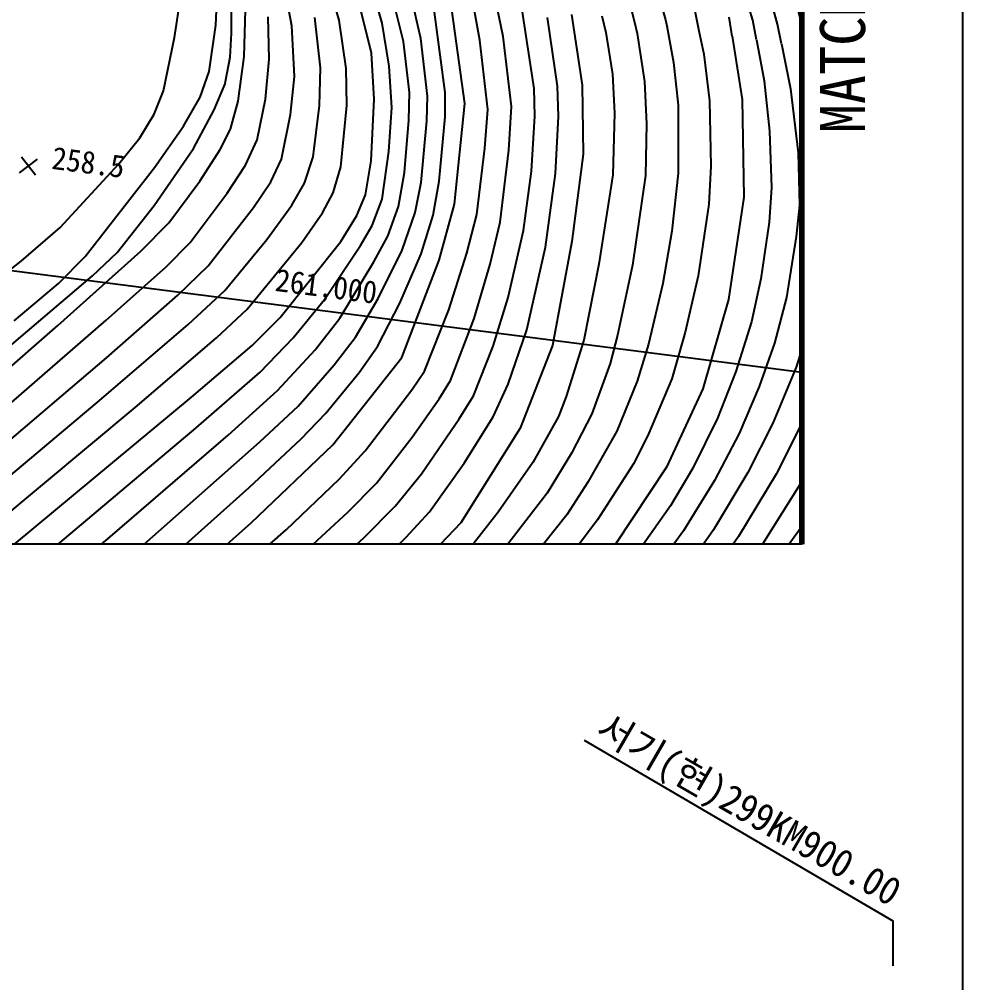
# Model space of a CAD drawing. Header units: millimetres. Extents: x 17638 to 18434, y 1103 to 1809.
# Drawn here: x 18350.2 to 18433.9, y 1363.4 to 1448.9 of the extents above; entities that cross this region are included whole.
import ezdxf
from ezdxf.enums import TextEntityAlignment as Align
from ezdxf.xclip import XClip

# ---------------------------------------------------------------- set-up
doc = ezdxf.new("R2010")
doc.units = ezdxf.units.MM
doc.header["$LTSCALE"] = 10
doc.header["$MEASUREMENT"] = 0
doc.header["$XCLIPFRAME"] = 2
doc.linetypes.add('A-CENTR01', pattern=[2, 1.25, -0.25, 0.25, -0.25])
for name, color, linetype in [('TN-MACL', 6, 'A-CENTR01'), ('TZ-BASE', 253, 'Continuous'), ('TZ-LEAL', 1, 'Continuous'), ('TZ-LEAT', 3, 'Continuous')]:
    doc.layers.add(name, color=color, linetype=linetype)
doc.layers.add('TX-PAPR', color=2, linetype='Continuous', plot=False)
doc.styles.add('HANA', font='GulimChe.ttf')
doc.styles.add('굴림체', font='GulimChe.ttf')

# ---------------------------------------------------------------- blocks, each defined once
blk = doc.blocks.new('JD-CDFDG5GDCH4')
at = {"layer": 'TZ-BASE'}
for p, q in [((280, -5.761, -393.01), (700, -59.731, -393.01)), ((695.646, -28.511, -159.01), (694.038, -23.046, -159.01)), ((654.76, -29.017, -140.01), (653.719, -23.684, -140.01)), ((658.938, -28.521, -142.01), (657.762, -24.312, -142.01)), ((686.792, -24.435, -156.01), (687.917, -28.468, -156.01)), ((697.863, -28.874, -160.01), (696.66, -24.455, -160.01)), ((644.333, -30.048, -135.01), (645.051, -25.277, -135.01)), ((662.775, -28.77, -144.01), (661.67, -24.919, -144.01)), ((664.664, -30.399, -145.01), (663.351, -25.18, -145.01)), ((666.19, -30.139, -146.01), (665.137, -25.458, -146.01)), ((684.357, -25.525, -155.01), (685.123, -28.564, -155.01)), ((648.005, -28.964, -136.01), (648.133, -25.901, -136.01)), ((649.393, -29.673, -137.01), (649.377, -26.355, -137.01)), ((671.433, -30.273, -149.01), (670.7, -26.322, -149.01)), ((661.808, -31.435, -143.01), (660.784, -27.255, -143.01)), ((670.101, -35.891, -148.01), (668.838, -26.673, -148.01)), ((673.492, -29.966, -150.01), (672.818, -26.652, -150.01)), ((676.253, -34.579, -151.01), (675.13, -27.214, -151.01)), ((700.503, -30.954, -161.01), (699.449, -26.636, -161.01)), ((650.518, -31.723, -138.01), (650.639, -27.596, -138.01)), ((668.358, -34.921, -147.01), (667.401, -27.798, -147.01)), ((679.554, -28.019, -153.01), (680.502, -34.263, -153.01)), ((682.248, -28.117, -154.01), (682.615, -29.615, -154.01)), ((690.469, -27.522, -157.01), (690.87, -29.457, -157.01)), ((647.395, -33.06, -136.01), (648.005, -28.964, -136.01)), ((652.724, -31.961, -139.01), (652.643, -28.218, -139.01)), ((654.975, -33.508, -140.01), (654.76, -29.017, -140.01)), ((657.283, -32.74, -141.01), (656.781, -28.265, -141.01)), ((659.576, -32.801, -142.01), (658.938, -28.521, -142.01)), ((663.395, -32.602, -144.01), (662.775, -28.77, -144.01)), ((678.337, -34.374, -152.01), (677.426, -28.283, -152.01)), ((685.123, -28.564, -155.01), (685.408, -29.69, -155.01)), ((687.917, -28.468, -156.01), (688.02, -29.014, -156.01)), ((688.02, -29.014, -156.01), (688.634, -32.27, -156.01)), ((693.824, -29.916, -158.01), (693.558, -28.249, -158.01)), ((695.974, -30.25, -159.01), (695.646, -28.511, -159.01)), ((698.207, -30.597, -160.01), (697.863, -28.874, -160.01)), ((649.268, -31.794, -137.01), (649.393, -29.673, -137.01)), ((682.615, -29.615, -154.01), (683.218, -33.299, -154.01)), ((685.408, -29.69, -155.01), (686.059, -33.939, -155.01)), ((690.87, -29.457, -157.01), (691.3, -31.53, -157.01)), ((693.824, -29.916, -158.01), (694.725, -35.557, -158.01)), ((643.363, -34.787, -135.01), (644.333, -30.048, -135.01)), ((665.185, -34.921, -145.01), (664.664, -30.399, -145.01)), ((666.793, -35.244, -146.01), (666.19, -30.139, -146.01)), ((672.132, -36.444, -149.01), (671.433, -30.273, -149.01)), ((674.237, -36.164, -150.01), (673.492, -29.966, -150.01)), ((695.974, -30.25, -159.01), (696.658, -33.883, -159.01)), ((698.207, -30.597, -160.01), (699.008, -34.612, -160.01)), ((662.06, -35.514, -143.01), (661.808, -31.435, -143.01)), ((691.3, -31.53, -157.01), (691.829, -35.659, -157.01)), ((648.872, -33.937, -137.01), (649.268, -31.794, -137.01)), ((649.994, -35.693, -138.01), (650.518, -31.723, -138.01)), ((652.419, -35.503, -139.01), (652.724, -31.961, -139.01)), ((688.634, -32.27, -156.01), (689.03, -36.053, -156.01)), ((646.605, -35.342, -136.01), (647.395, -33.06, -136.01)), ((657.199, -36.067, -141.01), (657.283, -32.74, -141.01)), ((659.619, -36.079, -142.01), (659.576, -32.801, -142.01)), ((663.612, -36.248, -144.01), (663.395, -32.602, -144.01)), ((683.218, -33.299, -154.01), (683.392, -36.772, -154.01)), ((647.858, -36.464, -137.01), (648.82, -34.143, -137.01)), ((648.82, -34.143, -137.01), (648.872, -33.937, -137.01)), ((654.64, -36.884, -140.01), (654.975, -33.508, -140.01)), ((686.059, -33.939, -155.01), (686.23, -37.699, -155.01)), ((696.658, -33.883, -159.01), (697.129, -38.36, -159.01)), ((642.536, -36.854, -135.01), (643.363, -34.787, -135.01)), ((665.141, -37.373, -145.01), (665.185, -34.921, -145.01)), ((668.342, -37.071, -147.01), (668.358, -34.921, -147.01)), ((676.317, -37.031, -151.01), (676.253, -34.579, -151.01)), ((678.427, -37.055, -152.01), (678.337, -34.374, -152.01)), ((680.502, -34.263, -153.01), (680.588, -40.397, -153.01)), ((699.008, -34.612, -160.01), (699.69, -40.287, -160.01)), ((645.119, -37.913, -136.01), (646.605, -35.342, -136.01)), ((649.288, -38.187, -138.01), (649.994, -35.693, -138.01)), ((651.666, -39.137, -139.01), (652.419, -35.503, -139.01)), ((661.78, -41.002, -143.01), (662.06, -35.514, -143.01)), ((666.727, -37.447, -146.01), (666.793, -35.244, -146.01)), ((669.197, -44.83, -148.01), (670.101, -35.891, -148.01)), ((691.829, -35.659, -157.01), (691.94, -41.473, -157.01)), ((694.725, -35.557, -158.01), (694.876, -44.209, -158.01)), ((646.011, -39.882, -137.01), (647.858, -36.464, -137.01)), ((656.63, -40.63, -141.01), (657.199, -36.067, -141.01)), ((659.083, -41.524, -142.01), (659.619, -36.079, -142.01)), ((663.355, -40.163, -144.01), (663.612, -36.248, -144.01)), ((671.862, -39.871, -149.01), (672.132, -36.444, -149.01)), ((674.007, -40.055, -150.01), (674.237, -36.164, -150.01)), ((689.03, -36.053, -156.01), (689.045, -42.092, -156.01)), ((641.263, -38.946, -135.01), (642.536, -36.854, -135.01)), ((653.819, -40.852, -140.01), (654.64, -36.884, -140.01)), ((664.75, -42.024, -145.01), (665.141, -37.373, -145.01)), ((666.227, -42.91, -146.01), (666.727, -37.447, -146.01)), ((667.822, -42.782, -147.01), (668.342, -37.071, -147.01)), ((676.002, -41.897, -151.01), (676.317, -37.031, -151.01)), ((678.149, -42.126, -152.01), (678.427, -37.055, -152.01)), ((683.392, -36.772, -154.01), (683.243, -42.228, -154.01)), ((642.547, -41.59, -136.01), (645.119, -37.913, -136.01)), ((648.371, -39.985, -138.01), (649.288, -38.187, -138.01)), ((686.23, -37.699, -155.01), (686.142, -42.298, -155.01)), ((697.129, -38.36, -159.01), (697.328, -43.349, -159.01)), ((639.391, -41.269, -135.01), (641.263, -38.946, -135.01)), ((650.648, -41.372, -139.01), (651.666, -39.137, -139.01)), ((642.533, -44.954, -137.01), (646.011, -39.882, -137.01)), ((646.572, -42.784, -138.01), (648.371, -39.985, -138.01)), ((662.773, -44.381, -144.01), (663.355, -40.163, -144.01)), ((671.177, -45.746, -149.01), (671.862, -39.871, -149.01)), ((673.248, -46.44, -150.01), (674.007, -40.055, -150.01)), ((630.579, -42.048, -134.464), (632.162, -40.826, -134.464)), ((630.759, -40.646, -134.464), (631.981, -42.228, -134.464)), ((652.878, -42.863, -140.01), (653.819, -40.852, -140.01)), ((655.86, -42.973, -141.01), (656.63, -40.63, -141.01)), ((661.286, -43.997, -143.01), (661.78, -41.002, -143.01)), ((680.588, -40.397, -153.01), (679.593, -48.141, -153.01)), ((699.69, -40.287, -160.01), (699.792, -44.934, -160.01)), ((634.174, -46.894, -135.01), (639.391, -41.269, -135.01)), ((636.405, -49.479, -136.01), (642.547, -41.59, -136.01)), ((649.002, -43.844, -139.01), (650.648, -41.372, -139.01)), ((658.415, -43.826, -142.01), (659.083, -41.524, -142.01)), ((691.94, -41.473, -157.01), (691.766, -44.832, -157.01)), ((664.221, -45.032, -145.01), (664.75, -42.024, -145.01)), ((675.317, -47.182, -151.01), (676.002, -41.897, -151.01)), ((677.258, -48.636, -152.01), (678.149, -42.126, -152.01)), ((683.243, -42.228, -154.01), (681.985, -50.158, -154.01)), ((686.142, -42.298, -155.01), (684.97, -50.256, -155.01)), ((689.045, -42.092, -156.01), (688.457, -47.22, -156.01)), ((643.817, -46.482, -138.01), (646.572, -42.784, -138.01)), ((651.333, -45.134, -140.01), (652.878, -42.863, -140.01)), ((654.735, -44.929, -141.01), (655.86, -42.973, -141.01)), ((665.703, -45.586, -146.01), (666.227, -42.91, -146.01)), ((667.284, -45.816, -147.01), (667.822, -42.782, -147.01)), ((697.328, -43.349, -159.01), (697.109, -46.419, -159.01)), ((645.71, -48.226, -139.01), (649.002, -43.844, -139.01)), ((657.481, -45.608, -142.01), (658.415, -43.826, -142.01)), ((660.503, -45.847, -143.01), (661.286, -43.997, -143.01)), ((661.887, -46.714, -144.01), (662.773, -44.381, -144.01)), ((694.876, -44.209, -158.01), (693.498, -53.296, -158.01)), ((639.246, -49.124, -137.01), (642.533, -44.954, -137.01)), ((647.32, -50.293, -140.01), (651.333, -45.134, -140.01)), ((652.514, -47.954, -141.01), (654.735, -44.929, -141.01)), ((663.269, -47.659, -145.01), (664.221, -45.032, -145.01)), ((667.825, -49.794, -148.01), (669.197, -44.83, -148.01)), ((691.766, -44.832, -157.01), (690.814, -51.181, -157.01)), ((699.792, -44.934, -160.01), (699.511, -47.69, -160.01)), ((655.627, -48.233, -142.01), (657.481, -45.608, -142.01)), ((659.09, -48.153, -143.01), (660.503, -45.847, -143.01)), ((664.532, -48.915, -146.01), (665.703, -45.586, -146.01)), ((666.227, -49.23, -147.01), (667.284, -45.816, -147.01)), ((670.285, -49.187, -149.01), (671.177, -45.746, -149.01)), ((630.727, -49.891, -135.01), (634.174, -46.894, -135.01)), ((641.339, -49.01, -138.01), (643.817, -46.482, -138.01)), ((660.842, -48.515, -144.01), (661.887, -46.714, -144.01)), ((672.353, -50.146, -150.01), (673.248, -46.44, -150.01)), ((697.109, -46.419, -159.01), (696.362, -51.466, -159.01)), ((662.033, -49.962, -145.01), (663.269, -47.659, -145.01)), ((673.95, -53.114, -151.01), (675.317, -47.182, -151.01)), ((688.457, -47.22, -156.01), (687.676, -51.877, -156.01)), ((699.511, -47.69, -160.01), (698.656, -53.126, -160.01)), ((643.581, -50.385, -139.01), (645.71, -48.226, -139.01)), ((648.795, -52.479, -141.01), (652.514, -47.954, -141.01)), ((650.792, -54.136, -142.01), (655.627, -48.233, -142.01)), ((653.699, -54.88, -143.01), (659.09, -48.153, -143.01)), ((657.635, -53.278, -144.01), (660.842, -48.515, -144.01)), ((675.601, -55.989, -152.01), (677.258, -48.636, -152.01)), ((679.593, -48.141, -153.01), (677.883, -57.367, -153.01)), ((633.981, -55.594, -138.01), (641.339, -49.01, -138.01)), ((634.039, -51.875, -136.01), (636.405, -49.479, -136.01)), ((637.045, -51.192, -137.01), (639.246, -49.124, -137.01)), ((662.402, -53.2, -146.01), (664.532, -48.915, -146.01)), ((664.318, -53.627, -147.01), (666.227, -49.23, -147.01)), ((668.683, -54.205, -149.01), (670.285, -49.187, -149.01)), ((624.51, -54.74, -135.01), (630.727, -49.891, -135.01)), ((638.276, -55.133, -139.01), (643.581, -50.385, -139.01)), ((644.627, -52.909, -140.01), (647.32, -50.293, -140.01)), ((659.009, -54.934, -145.01), (662.033, -49.962, -145.01)), ((664.513, -58.423, -148.01), (667.825, -49.794, -148.01)), ((670.932, -54.992, -150.01), (672.353, -50.146, -150.01)), ((681.985, -50.158, -154.01), (680.654, -56.889, -154.01)), ((684.97, -50.256, -155.01), (683.657, -56.459, -155.01)), ((622.603, -63.481, -137.01), (637.045, -51.192, -137.01)), ((690.814, -51.181, -157.01), (689.644, -56.192, -157.01)), ((630.091, -55.186, -136.01), (634.039, -51.875, -136.01)), ((687.676, -51.877, -156.01), (686.395, -57.263, -156.01)), ((696.362, -51.466, -159.01), (695.532, -55.281, -159.01)), ((638.284, -58.46, -140.01), (644.627, -52.909, -140.01)), ((645.543, -55.51, -141.01), (648.795, -52.479, -141.01)), ((654.856, -56.705, -144.01), (657.635, -53.278, -144.01)), ((660.391, -56.622, -146.01), (662.402, -53.2, -146.01)), ((662.339, -57.464, -147.01), (664.318, -53.627, -147.01)), ((672.619, -57.439, -151.01), (673.95, -53.114, -151.01)), ((693.498, -53.296, -158.01), (691.217, -61.214, -158.01)), ((698.656, -53.126, -160.01), (697.594, -57.18, -160.01)), ((648.066, -56.7, -142.01), (650.792, -54.136, -142.01)), ((666.528, -59.649, -149.01), (668.683, -54.205, -149.01)), ((625.183, -66.465, -139.01), (638.276, -55.133, -139.01)), ((637.472, -62.442, -141.01), (645.543, -55.51, -141.01)), ((651.215, -57.375, -143.01), (653.699, -54.88, -143.01)), ((656.81, -57.744, -145.01), (659.009, -54.934, -145.01)), ((668.835, -60.483, -150.01), (670.932, -54.992, -150.01)), ((695.532, -55.281, -159.01), (694.161, -59.67, -159.01)), ((617.604, -69.869, -138.01), (633.981, -55.594, -138.01)), ((673.938, -60.815, -152.01), (675.601, -55.989, -152.01)), ((689.644, -56.192, -157.01), (688.457, -60.327, -157.01)), ((640.836, -62.869, -142.01), (648.066, -56.7, -142.01)), ((651.929, -59.733, -144.01), (654.856, -56.705, -144.01)), ((658.5, -59.082, -146.01), (660.391, -56.622, -146.01)), ((680.654, -56.889, -154.01), (679.093, -61.895, -154.01)), ((683.657, -56.459, -155.01), (682.995, -58.977, -155.01)), ((686.395, -57.263, -156.01), (685.405, -60.527, -156.01)), ((697.594, -57.18, -160.01), (696.235, -61.018, -160.01)), ((645.855, -61.956, -143.01), (651.215, -57.375, -143.01)), ((653.487, -61.37, -145.01), (656.81, -57.744, -145.01)), ((660.708, -59.773, -147.01), (662.339, -57.464, -147.01)), ((670.863, -61.842, -151.01), (672.619, -57.439, -151.01)), ((677.883, -57.367, -153.01), (675.016, -64.696, -153.01)), ((700, -57.706, -161.01), (699.507, -59.302, -161.01)), ((620.752, -73.395, -140.01), (638.284, -58.46, -140.01)), ((658.373, -66.2, -148.01), (664.513, -58.423, -148.01)), ((682.995, -58.977, -155.01), (681.358, -63.436, -155.01)), ((646.262, -64.68, -144.01), (651.929, -59.733, -144.01)), ((655.31, -62.743, -146.01), (658.5, -59.082, -146.01)), ((657.768, -63.371, -147.01), (660.708, -59.773, -147.01)), ((665.383, -61.294, -149.01), (666.528, -59.649, -149.01)), ((694.161, -59.67, -159.01), (692.537, -63.824, -159.01)), ((699.507, -59.302, -161.01), (697.43, -64.273, -161.01)), ((667.822, -62.116, -150.01), (668.835, -60.483, -150.01)), ((685.405, -60.527, -156.01), (683.589, -64.981, -156.01)), ((688.457, -60.327, -157.01), (686.329, -65.366, -157.01)), ((649.084, -65.341, -145.01), (653.487, -61.37, -145.01)), ((661.265, -66.731, -149.01), (665.383, -61.294, -149.01)), ((672.623, -63.69, -152.01), (673.938, -60.815, -152.01)), ((691.217, -61.214, -158.01), (688.007, -68.171, -158.01)), ((696.235, -61.018, -160.01), (694.442, -65.188, -160.01)), ((617.83, -85.226, -143.01), (645.855, -61.956, -143.01)), ((665.425, -65.51, -150.01), (667.822, -62.116, -150.01)), ((669.609, -63.888, -151.01), (670.863, -61.842, -151.01)), ((679.093, -61.895, -154.01), (678.424, -63.679, -154.01)), ((617.622, -79.073, -141.01), (637.472, -62.442, -141.01)), ((618.401, -81.574, -142.01), (640.836, -62.869, -142.01)), ((651.918, -65.929, -146.01), (655.31, -62.743, -146.01)), ((655.582, -65.658, -147.01), (657.768, -63.371, -147.01)), ((666.25, -68.768, -151.01), (669.609, -63.888, -151.01)), ((670.026, -67.817, -152.01), (672.623, -63.69, -152.01)), ((678.424, -63.679, -154.01), (676.147, -67.747, -154.01)), ((681.358, -63.436, -155.01), (679.577, -66.915, -155.01)), ((692.537, -63.824, -159.01), (690.342, -68.249, -159.01)), ((633.399, -75.517, -144.01), (646.262, -64.68, -144.01)), ((675.016, -64.696, -153.01), (669.735, -73.114, -153.01)), ((697.43, -64.273, -161.01), (695.208, -68.63, -161.01)), ((699.989, -64.332, -162.01), (697.717, -68.775, -162.01)), ((700, -64.307, -162.01), (699.989, -64.332, -162.01)), ((638.618, -74.362, -145.01), (649.084, -65.341, -145.01)), ((650.971, -69.973, -147.01), (655.582, -65.658, -147.01)), ((662.262, -69.581, -150.01), (665.425, -65.51, -150.01)), ((683.589, -64.981, -156.01), (681.017, -69.487, -156.01)), ((686.329, -65.366, -157.01), (685.065, -67.866, -157.01)), ((694.442, -65.188, -160.01), (692.258, -69.347, -160.01)), ((641.37, -75.244, -146.01), (651.918, -65.929, -146.01)), ((651.122, -73.1, -148.01), (658.373, -66.2, -148.01)), ((658.947, -69.244, -149.01), (661.265, -66.731, -149.01)), ((679.577, -66.915, -155.01), (677.403, -70.482, -155.01)), ((666.965, -72.127, -152.01), (670.026, -67.817, -152.01)), ((676.147, -67.747, -154.01), (673.055, -72.166, -154.01)), ((685.065, -67.866, -157.01), (681.873, -72.855, -157.01)), ((688.007, -68.171, -158.01), (683.163, -75.477, -158.01)), ((690.342, -68.249, -159.01), (688.352, -71.6, -159.01)), ((663.927, -71.626, -151.01), (666.25, -68.768, -151.01)), ((695.208, -68.63, -161.01), (692.176, -73.732, -161.01)), ((697.717, -68.775, -162.01), (694.381, -74.327, -162.01)), ((642.94, -77.128, -147.01), (650.971, -69.973, -147.01)), ((654.23, -73.724, -149.01), (658.947, -69.244, -149.01)), ((659.714, -72.159, -150.01), (662.262, -69.581, -150.01)), ((681.017, -69.487, -156.01), (679.138, -72.384, -156.01)), ((692.258, -69.347, -160.01), (689.51, -73.814, -160.01)), ((700, -69.447, -163.01), (694.602, -78.022, -163.01)), ((677.403, -70.482, -155.01), (673.767, -75.211, -155.01)), ((661.143, -74.427, -151.01), (663.927, -71.626, -151.01)), ((688.352, -71.6, -159.01), (684.352, -77.285, -159.01)), ((653.852, -77.556, -150.01), (659.714, -72.159, -150.01)), ((664.9, -74.382, -152.01), (666.965, -72.127, -152.01)), ((673.055, -72.166, -154.01), (670.843, -75.004, -154.01)), ((679.138, -72.384, -156.01), (676.48, -75.762, -156.01)), ((639.491, -83.598, -148.01), (651.122, -73.1, -148.01)), ((669.735, -73.114, -153.01), (664.075, -79.034, -153.01)), ((681.873, -72.855, -157.01), (679.314, -76.213, -157.01)), ((700, -73.419, -164.01), (695.637, -79.675, -164.01)), ((626.429, -84.386, -145.01), (638.618, -74.362, -145.01)), ((646.351, -80.746, -149.01), (654.23, -73.724, -149.01)), ((689.51, -73.814, -160.01), (686.62, -77.778, -160.01)), ((692.176, -73.732, -161.01), (689.848, -77.039, -161.01)), ((694.381, -74.327, -162.01), (691.855, -77.958, -162.01)), ((656.538, -78.626, -151.01), (661.143, -74.427, -151.01)), ((661.193, -77.974, -152.01), (664.9, -74.382, -152.01))]:
    blk.add_line(p, q, dxfattribs=at)
at = {"layer": 'TZ-BASE', "style": 'HANA'}
for s, p in [('258.5', (633.354, -41.692, -134.464)), ('261,000', (653.19, -52.521, -393.01))]:
    blk.add_text(s, height=2, rotation=352.67756, dxfattribs=at).set_placement(p)

msp = doc.modelspace()

# ---------------------------------------------------------------- linework, layer by layer
at = {"layer": 'TN-MACL', "const_width": 0.5}
msp.add_lwpolyline([(18419.599, 1552.283), (18419.599, 1402.283)], dxfattribs=at)
at = {"layer": 'TX-PAPR'}
msp.add_lwpolyline([(17637.889, 1103.051), (18433.889, 1103.051), (18433.889, 1619.051), (17637.889, 1619.051)], close=True, dxfattribs=at)
at = {"layer": 'TX-PAPR', "elevation": 393.01, "flags": 128}
msp.add_lwpolyline([(17721.109, 1552.283), (18419.599, 1552.283), (18419.599, 1402.283), (17718.088, 1402.283), (17721.109, 1552.283)], dxfattribs=at)
at = {"layer": 'TZ-LEAL'}
msp.add_lwpolyline([(18400.303, 1384.896), (18427.685, 1368.871), (18427.685, 1364.871)], dxfattribs=at)

# ---------------------------------------------------------------- block references
at = {"layer": 'TZ-BASE'}
ref = msp.add_blockref('JD-CDFDG5GDCH4', (17719.599, 1477.283, 393.01), dxfattribs=at)
XClip(ref).set_block_clipping_path([(1.5103084745, 75), (700, 75), (700, -75), (-1.5103084745, -75)])

# ---------------------------------------------------------------- texts
at = {"layer": 'TN-MACL', "style": '굴림체'}
msp.add_text('MATCH LINE 서기(현)299㎞900.00', height=4, rotation=90, dxfattribs=at).set_placement((18423.223, 1477.434), align=Align.MIDDLE_CENTER)
at = {"layer": 'TZ-LEAT', "style": '굴림체'}
msp.add_text('서기(현)299KM900.00', height=2.5, rotation=330, dxfattribs=at).set_placement((18414.287, 1377.699), align=Align.CENTER)

doc.saveas('drawing.dxf')
